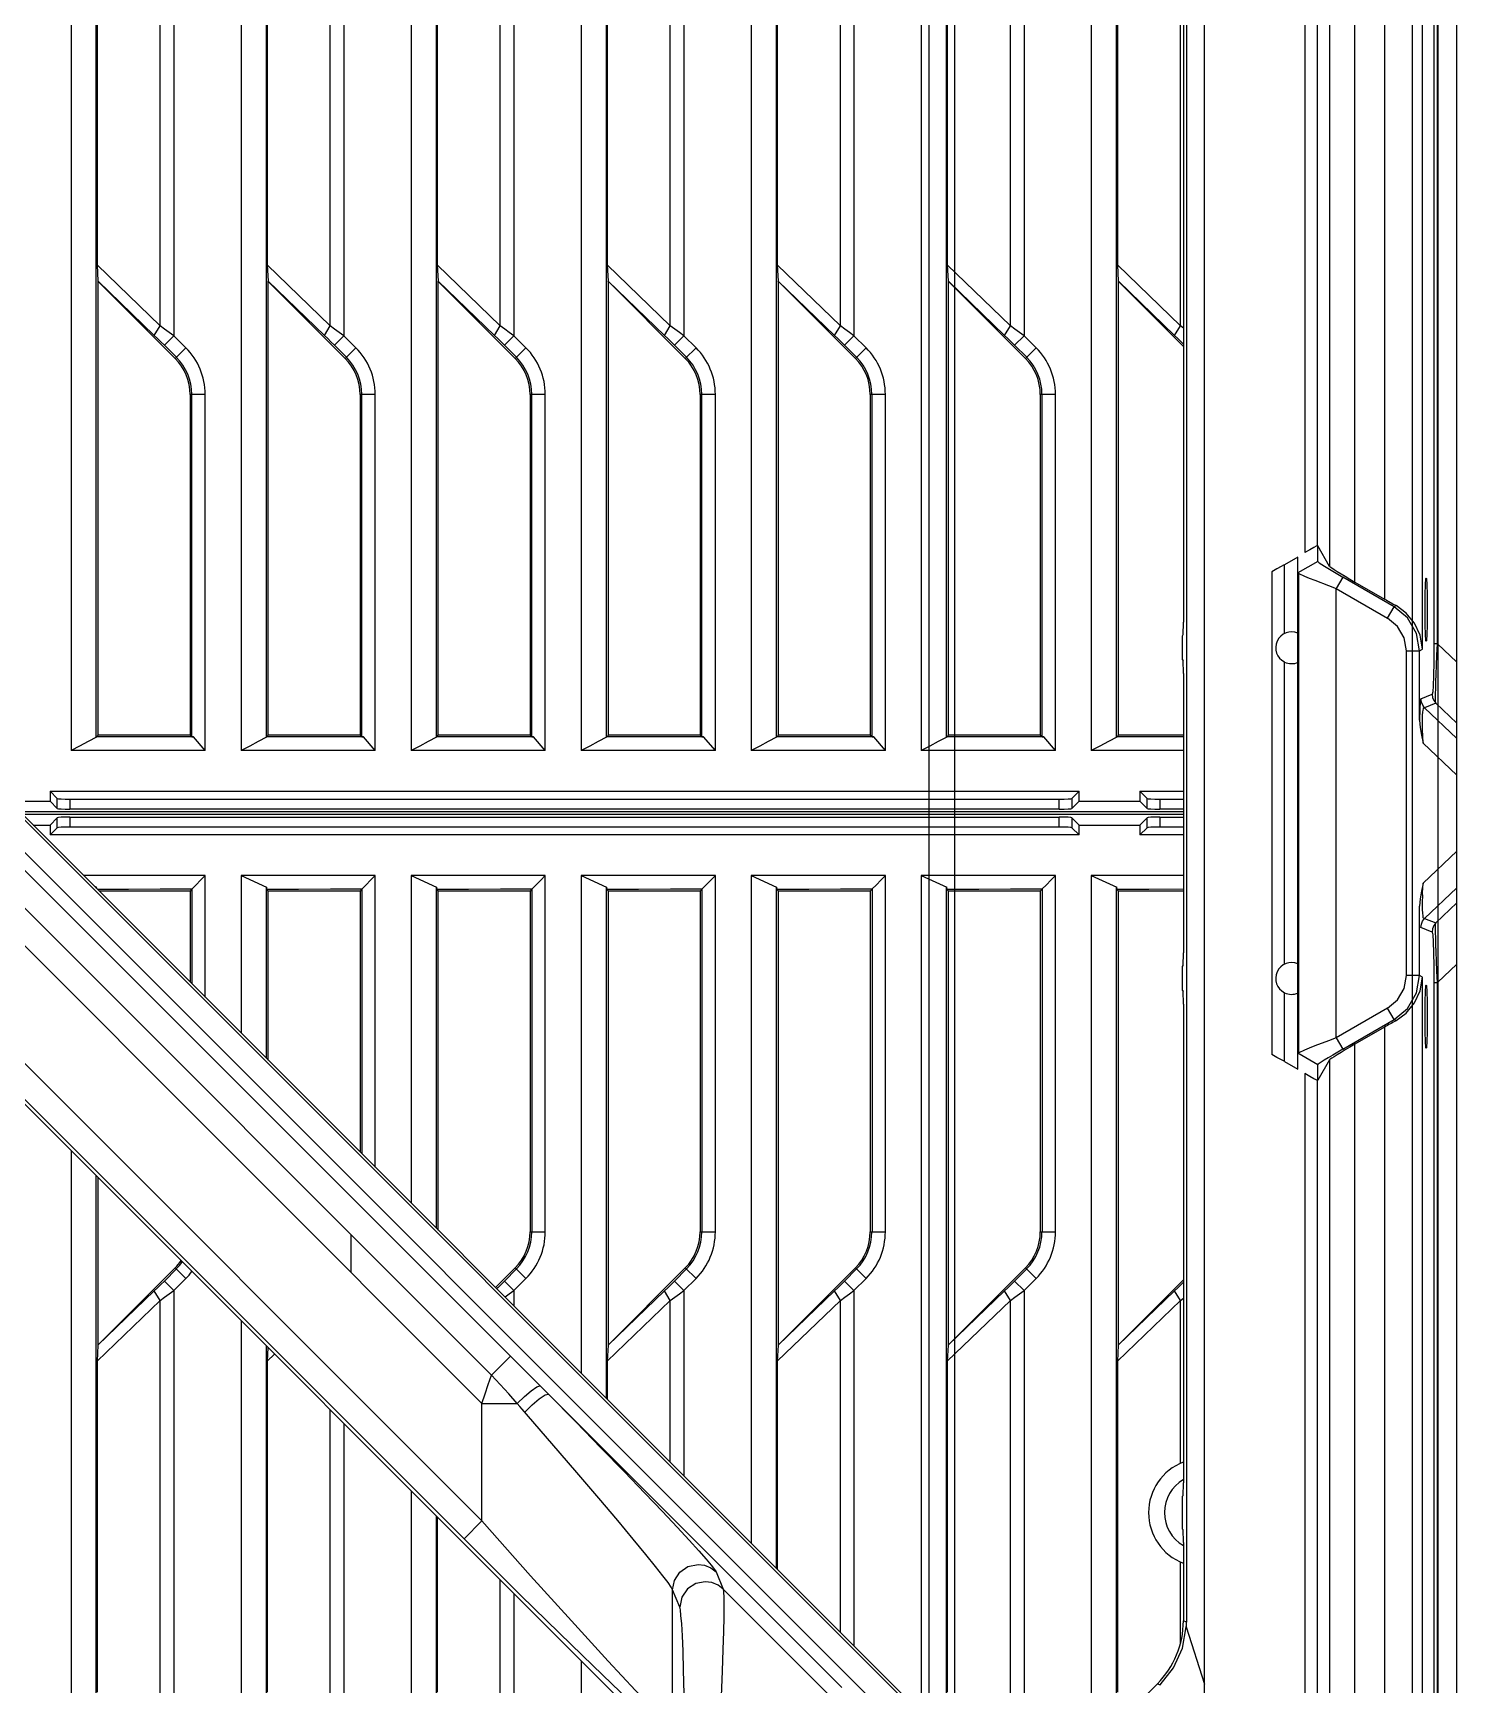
# Model space of a CAD drawing. Header units: millimetres. Extents: x -3132 to 28633, y 682 to 5849.
# Drawn here: x 25448.9 to 25560.9, y 2767.2 to 2897.1 of the extents above; entities that cross this region are included whole.
import ezdxf

# ---------------------------------------------------------------- set-up
doc = ezdxf.new("R2010")
doc.units = ezdxf.units.MM

# ---------------------------------------------------------------- blocks, each defined once
blk = doc.blocks.new('rtjg')
at = {"linetype": 'Continuous'}
for p, q in [((18739.39, 1763.81), (18739.39, 2763.81)), ((18630.42, 2742.31), (18630.42, 2518.72)), ((18632.41, 2519.79), (18632.41, 2742.31)), ((18643.79, 2742.31), (18643.79, 2518.72)), ((18645.78, 2519.79), (18645.78, 2742.31)), ((18657.16, 2742.31), (18657.16, 2518.72)), ((18659.15, 2519.79), (18659.15, 2742.31)), ((18670.53, 2742.31), (18670.53, 2518.72)), ((18672.52, 2519.79), (18672.52, 2742.31)), ((18683.9, 2741.92), (18683.9, 2518.72)), ((18685.89, 2519.79), (18685.89, 2740.75)), ((18737.58, 2736.12), (18737.58, 2527.12)), ((18737.87, 2527.12), (18737.87, 2736.08)), ((18697.27, 2729.43), (18697.27, 2518.72)), ((18699.26, 2519.79), (18699.26, 2727.44)), ((18733.7, 2726.03), (18733.7, 2530.64)), ((18736.69, 2526.71), (18736.69, 2726.03)), ((18731.37, 2531.98), (18731.37, 2723.71)), ((18729.37, 2721.61), (18729.37, 2533.21)), ((18710.64, 2718.18), (18710.64, 2518.72)), ((18712.63, 2519.79), (18712.63, 2714.07)), ((18717.89, 2706.32), (18717.89, 2528.83)), ((18727.42, 2697.01), (18727.42, 2534.29)), ((18728.42, 2534.83), (18728.42, 2697.01)), ((18718.12, 2689.13), (18718.12, 2450.2)), ((18719.54, 2445.33), (18719.54, 2689.13)), ((18637.43, 2552.12), (18637.43, 2587.71)), ((18638.5, 2588.49), (18638.5, 2551.34)), ((18650.8, 2552.12), (18650.8, 2587.71)), ((18651.87, 2588.49), (18651.87, 2551.34)), ((18664.17, 2552.12), (18664.17, 2587.71)), ((18665.24, 2588.49), (18665.24, 2551.34)), ((18677.54, 2552.12), (18677.54, 2587.71)), ((18678.61, 2588.49), (18678.61, 2551.34)), ((18690.91, 2552.12), (18690.91, 2587.71)), ((18691.98, 2588.49), (18691.98, 2551.34)), ((18704.28, 2552.12), (18704.28, 2587.71)), ((18705.35, 2588.49), (18705.35, 2551.34)), ((18717.65, 2552.12), (18717.65, 2587.71)), ((18632.47, 2582.92), (18632.47, 2556.91)), ((18645.84, 2582.92), (18645.84, 2556.91)), ((18659.21, 2582.92), (18659.21, 2556.91)), ((18672.58, 2582.92), (18672.58, 2556.91)), ((18685.95, 2582.92), (18685.95, 2556.91)), ((18699.32, 2582.92), (18699.32, 2556.91)), ((18712.69, 2582.92), (18712.69, 2556.91)), ((18574.07, 2562.01), (18691.03, 2445.05)), ((18663.49, 2469.63), (18573.64, 2559.47)), ((18573.63, 2556.49), (18662.73, 2467.39)), ((18632.47, 2556.91), (18632.54, 2555.64)), ((18637.43, 2552.12), (18632.47, 2556.91)), ((18645.84, 2556.91), (18645.91, 2555.64)), ((18650.8, 2552.12), (18645.84, 2556.91)), ((18659.21, 2556.91), (18659.28, 2555.64)), ((18664.17, 2552.12), (18659.21, 2556.91)), ((18672.58, 2556.91), (18672.65, 2555.64)), ((18677.54, 2552.12), (18672.58, 2556.91)), ((18685.95, 2556.91), (18686.02, 2555.64)), ((18690.91, 2552.12), (18685.95, 2556.91)), ((18699.32, 2556.91), (18699.39, 2555.64)), ((18704.28, 2552.12), (18699.32, 2556.91)), ((18712.69, 2556.91), (18712.76, 2555.64)), ((18717.65, 2552.12), (18712.69, 2556.91)), ((18632.55, 2555.64), (18636.97, 2551.37)), ((18632.56, 2519.94), (18632.56, 2555.62)), ((18632.56, 2555.62), (18638.61, 2549.55)), ((18645.92, 2555.64), (18650.34, 2551.37)), ((18645.93, 2519.94), (18645.93, 2555.62)), ((18645.93, 2555.62), (18651.98, 2549.55)), ((18659.29, 2555.64), (18663.71, 2551.37)), ((18659.3, 2519.94), (18659.3, 2555.62)), ((18659.3, 2555.62), (18665.35, 2549.55)), ((18672.66, 2555.64), (18677.08, 2551.37)), ((18672.67, 2519.94), (18672.67, 2555.62)), ((18672.67, 2555.62), (18678.72, 2549.55)), ((18686.03, 2555.64), (18690.45, 2551.37)), ((18686.04, 2519.94), (18686.04, 2555.62)), ((18686.04, 2555.62), (18692.09, 2549.55)), ((18699.4, 2555.64), (18703.82, 2551.37)), ((18699.41, 2519.94), (18699.41, 2555.62)), ((18699.41, 2555.62), (18705.46, 2549.55)), ((18712.77, 2555.64), (18717.19, 2551.37)), ((18712.78, 2519.94), (18712.78, 2555.62)), ((18712.78, 2555.62), (18717.89, 2550.5)), ((18636.97, 2551.37), (18637.43, 2552.12)), ((18638.5, 2551.34), (18637.76, 2550.6)), ((18639.45, 2550.39), (18638.5, 2551.34)), ((18650.34, 2551.37), (18650.8, 2552.12)), ((18651.87, 2551.34), (18651.13, 2550.6)), ((18652.82, 2550.39), (18651.87, 2551.34)), ((18663.71, 2551.37), (18664.17, 2552.12)), ((18665.24, 2551.34), (18664.5, 2550.6)), ((18666.19, 2550.39), (18665.24, 2551.34)), ((18677.08, 2551.37), (18677.54, 2552.12)), ((18678.61, 2551.34), (18677.87, 2550.6)), ((18679.56, 2550.39), (18678.61, 2551.34)), ((18690.45, 2551.37), (18690.91, 2552.12)), ((18691.98, 2551.34), (18691.24, 2550.6)), ((18692.93, 2550.39), (18691.98, 2551.34)), ((18703.82, 2551.37), (18704.28, 2552.12)), ((18705.35, 2551.34), (18704.61, 2550.6)), ((18706.3, 2550.39), (18705.35, 2551.34)), ((18717.19, 2551.37), (18717.65, 2552.12)), ((18717.89, 2551.95), (18717.65, 2552.12)), ((18638.71, 2549.65), (18637.76, 2550.6)), ((18638.61, 2549.55), (18639.45, 2550.39)), ((18652.08, 2549.65), (18651.13, 2550.6)), ((18651.98, 2549.55), (18652.82, 2550.39)), ((18665.45, 2549.65), (18664.5, 2550.6)), ((18665.35, 2549.55), (18666.19, 2550.39)), ((18678.82, 2549.65), (18677.87, 2550.6)), ((18678.72, 2549.55), (18679.56, 2550.39)), ((18692.19, 2549.65), (18691.24, 2550.6)), ((18692.09, 2549.55), (18692.93, 2550.39)), ((18705.56, 2549.65), (18704.61, 2550.6)), ((18705.46, 2549.55), (18706.3, 2550.39)), ((18639.78, 2546.73), (18639.78, 2519.94)), ((18640.97, 2546.73), (18639.78, 2546.73)), ((18639.92, 2519.81), (18639.92, 2546.73)), ((18640.97, 2518.72), (18640.97, 2546.73)), ((18653.15, 2546.73), (18653.15, 2519.94)), ((18654.34, 2546.73), (18653.15, 2546.73)), ((18653.29, 2519.81), (18653.29, 2546.73)), ((18654.34, 2518.72), (18654.34, 2546.73)), ((18666.52, 2546.73), (18666.52, 2519.94)), ((18667.71, 2546.73), (18666.52, 2546.73)), ((18666.66, 2519.81), (18666.66, 2546.73)), ((18667.71, 2518.72), (18667.71, 2546.73)), ((18679.89, 2546.73), (18679.89, 2519.94)), ((18681.08, 2546.73), (18679.89, 2546.73)), ((18680.03, 2519.81), (18680.03, 2546.73)), ((18681.08, 2518.72), (18681.08, 2546.73)), ((18693.26, 2546.73), (18693.26, 2519.94)), ((18694.45, 2546.73), (18693.26, 2546.73)), ((18693.4, 2519.81), (18693.4, 2546.73)), ((18694.45, 2518.72), (18694.45, 2546.73)), ((18706.63, 2546.73), (18706.63, 2519.94)), ((18707.82, 2546.73), (18706.63, 2546.73)), ((18706.77, 2519.81), (18706.77, 2546.73)), ((18707.82, 2518.72), (18707.82, 2546.73)), ((18662.73, 2458.16), (18579.92, 2540.97)), ((18728.44, 2534.82), (18728.42, 2534.83)), ((18728.44, 2533.59), (18728.44, 2534.82)), ((18729.37, 2533.21), (18728.44, 2534.82)), ((18724.84, 2532.79), (18724.84, 2494.82)), ((18726.89, 2533.94), (18725.83, 2533.33)), ((18725.83, 2527.93), (18725.83, 2533.33)), ((18726.89, 2493.68), (18726.89, 2533.94)), ((18728.44, 2533.59), (18726.89, 2532.69)), ((18726.96, 2494.97), (18726.96, 2532.65)), ((18726.96, 2532.65), (18727.41, 2532.45)), ((18729.3, 2531.71), (18729.89, 2531.48)), ((18730.41, 2532.37), (18729.89, 2531.48)), ((18729.89, 2496.14), (18729.89, 2531.48)), ((18729.89, 2531.48), (18733.94, 2529.14)), ((18734.46, 2530.04), (18730.41, 2532.37)), ((18731.37, 2531.98), (18733.7, 2530.64)), ((18734.6, 2530.12), (18734.46, 2530.04)), ((18733.94, 2529.14), (18734.46, 2530.04)), ((18717.82, 2527.74), (18717.86, 2527.84)), ((18717.82, 2525.87), (18717.82, 2527.74)), ((18735.42, 2501.04), (18735.42, 2526.57)), ((18735.42, 2526.57), (18736.45, 2526.57)), ((18736.45, 2526.57), (18736.69, 2526.71)), ((18736.45, 2521.13), (18736.45, 2526.57)), ((18737.87, 2527.12), (18737.58, 2527.12)), ((18737.87, 2527.12), (18739.39, 2525.68)), ((18717.82, 2525.87), (18717.86, 2525.78)), ((18725.83, 2501.93), (18725.83, 2525.69)), ((18717.89, 2524.79), (18717.89, 2502.83)), ((18736.56, 2522.8), (18737.43, 2523.16)), ((18737.73, 2522.45), (18736.85, 2522.09)), ((18739.39, 2520.87), (18737.73, 2522.45)), ((18736.85, 2522.09), (18739.39, 2519.68)), ((18632.42, 2519.8), (18632.46, 2519.84)), ((18640.05, 2519.8), (18632.42, 2519.8)), ((18632.46, 2519.84), (18632.56, 2519.94)), ((18639.78, 2519.94), (18632.56, 2519.94)), ((18639.92, 2519.81), (18639.78, 2519.94)), ((18639.92, 2519.81), (18640.05, 2519.8)), ((18640.97, 2518.72), (18640.05, 2519.8)), ((18645.79, 2519.8), (18645.83, 2519.84)), ((18653.42, 2519.8), (18645.79, 2519.8)), ((18645.83, 2519.84), (18645.93, 2519.94)), ((18653.15, 2519.94), (18645.93, 2519.94)), ((18653.29, 2519.81), (18653.15, 2519.94)), ((18653.29, 2519.81), (18653.42, 2519.8)), ((18654.34, 2518.72), (18653.42, 2519.8)), ((18659.16, 2519.8), (18659.2, 2519.84)), ((18666.79, 2519.8), (18659.16, 2519.8)), ((18659.2, 2519.84), (18659.3, 2519.94)), ((18666.52, 2519.94), (18659.3, 2519.94)), ((18666.66, 2519.81), (18666.52, 2519.94)), ((18666.66, 2519.81), (18666.79, 2519.8)), ((18667.71, 2518.72), (18666.79, 2519.8)), ((18672.53, 2519.8), (18672.57, 2519.84)), ((18680.16, 2519.8), (18672.53, 2519.8)), ((18672.57, 2519.84), (18672.67, 2519.94)), ((18679.89, 2519.94), (18672.67, 2519.94)), ((18680.03, 2519.81), (18679.89, 2519.94)), ((18680.03, 2519.81), (18680.16, 2519.8)), ((18681.08, 2518.72), (18680.16, 2519.8)), ((18685.9, 2519.8), (18685.94, 2519.84)), ((18693.53, 2519.8), (18685.9, 2519.8)), ((18685.94, 2519.84), (18686.04, 2519.94)), ((18693.26, 2519.94), (18686.04, 2519.94)), ((18693.4, 2519.81), (18693.26, 2519.94)), ((18693.4, 2519.81), (18693.53, 2519.8)), ((18694.45, 2518.72), (18693.53, 2519.8)), ((18699.27, 2519.8), (18699.31, 2519.84)), ((18706.9, 2519.8), (18699.27, 2519.8)), ((18699.31, 2519.84), (18699.41, 2519.94)), ((18706.63, 2519.94), (18699.41, 2519.94)), ((18706.77, 2519.81), (18706.63, 2519.94)), ((18706.77, 2519.81), (18706.9, 2519.8)), ((18707.82, 2518.72), (18706.9, 2519.8)), ((18712.64, 2519.8), (18712.68, 2519.84)), ((18717.89, 2519.8), (18712.64, 2519.8)), ((18712.68, 2519.84), (18712.78, 2519.94)), ((18717.89, 2519.94), (18712.78, 2519.94)), ((18640.97, 2518.72), (18630.42, 2518.72)), ((18654.34, 2518.72), (18643.79, 2518.72)), ((18667.71, 2518.72), (18657.16, 2518.72)), ((18681.08, 2518.72), (18670.53, 2518.72)), ((18694.45, 2518.72), (18683.9, 2518.72)), ((18707.82, 2518.72), (18697.27, 2518.72)), ((18717.89, 2518.72), (18710.64, 2518.72)), ((18739.39, 2516.8), (18736.74, 2519.32)), ((18622.97, 2517.35), (18703.99, 2436.33)), ((18705.46, 2432.03), (18620.39, 2517.1)), ((18625.57, 2514.75), (18628.77, 2514.75)), ((18628.77, 2515.53), (18628.77, 2514.75)), ((18628.77, 2515.53), (18709.69, 2515.53)), ((18628.77, 2515.53), (18629.34, 2514.96)), ((18628.77, 2514.75), (18629.34, 2514.18)), ((18629.34, 2514.18), (18629.34, 2514.96)), ((18630.34, 2514.91), (18630.34, 2514.13)), ((18630.34, 2514.91), (18708.12, 2514.91)), ((18708.12, 2514.13), (18708.12, 2514.91)), ((18709.69, 2515.53), (18709.12, 2514.96)), ((18709.12, 2514.96), (18709.12, 2514.18)), ((18709.69, 2514.75), (18709.12, 2514.18)), ((18709.69, 2514.75), (18709.69, 2515.53)), ((18709.69, 2514.75), (18714.45, 2514.75)), ((18714.45, 2515.53), (18714.45, 2514.75)), ((18714.45, 2515.53), (18717.89, 2515.53)), ((18714.45, 2515.53), (18715.02, 2514.96)), ((18714.45, 2514.75), (18715.02, 2514.18)), ((18715.02, 2514.18), (18715.02, 2514.96)), ((18716.02, 2514.91), (18716.02, 2514.13)), ((18716.02, 2514.91), (18717.89, 2514.91)), ((18717.89, 2513.91), (18626.41, 2513.91)), ((18717.89, 2513.71), (18626.61, 2513.71)), ((18628.77, 2512.87), (18629.34, 2513.44)), ((18629.34, 2512.66), (18629.34, 2513.44)), ((18708.12, 2514.13), (18630.34, 2514.13)), ((18630.34, 2513.49), (18630.34, 2512.71)), ((18630.34, 2513.49), (18708.12, 2513.49)), ((18708.12, 2512.71), (18708.12, 2513.49)), ((18709.12, 2513.44), (18709.12, 2512.66)), ((18709.69, 2512.87), (18709.12, 2513.44)), ((18714.45, 2512.87), (18715.02, 2513.44)), ((18715.02, 2512.66), (18715.02, 2513.44)), ((18717.89, 2514.13), (18716.02, 2514.13)), ((18716.02, 2513.49), (18716.02, 2512.71)), ((18716.02, 2513.49), (18717.89, 2513.49)), ((18627.45, 2512.87), (18628.77, 2512.87)), ((18628.77, 2512.87), (18628.77, 2512.09)), ((18628.77, 2512.09), (18629.34, 2512.66)), ((18709.69, 2512.09), (18628.77, 2512.09)), ((18708.12, 2512.71), (18630.34, 2512.71)), ((18709.69, 2512.09), (18709.12, 2512.66)), ((18709.69, 2512.09), (18709.69, 2512.87)), ((18709.69, 2512.87), (18714.45, 2512.87)), ((18714.45, 2512.87), (18714.45, 2512.09)), ((18714.45, 2512.09), (18715.02, 2512.66)), ((18717.89, 2512.09), (18714.45, 2512.09)), ((18717.89, 2512.71), (18716.02, 2512.71)), ((18736.74, 2508.3), (18739.39, 2510.81)), ((18640.97, 2508.9), (18631.42, 2508.9)), ((18632.26, 2508.06), (18632.42, 2507.99)), ((18640.97, 2499.35), (18640.97, 2508.9)), ((18643.79, 2508.9), (18643.79, 2496.53)), ((18654.34, 2508.9), (18643.79, 2508.9)), ((18643.79, 2508.9), (18645.79, 2507.99)), ((18654.34, 2485.98), (18654.34, 2508.9)), ((18657.16, 2508.9), (18657.16, 2483.16)), ((18667.71, 2508.9), (18657.16, 2508.9)), ((18657.16, 2508.9), (18659.16, 2507.99)), ((18667.71, 2480.89), (18667.71, 2508.9)), ((18670.53, 2508.9), (18670.53, 2469.79)), ((18681.08, 2508.9), (18670.53, 2508.9)), ((18670.53, 2508.9), (18672.53, 2507.99)), ((18681.08, 2480.89), (18681.08, 2508.9)), ((18683.9, 2508.9), (18683.9, 2456.42)), ((18694.45, 2508.9), (18683.9, 2508.9)), ((18683.9, 2508.9), (18685.9, 2507.99)), ((18694.45, 2480.89), (18694.45, 2508.9)), ((18697.27, 2508.9), (18697.27, 2443.05)), ((18707.82, 2508.9), (18697.27, 2508.9)), ((18697.27, 2508.9), (18699.27, 2507.99)), ((18707.82, 2480.89), (18707.82, 2508.9)), ((18710.64, 2508.9), (18710.64, 2440.15)), ((18717.89, 2508.9), (18710.64, 2508.9)), ((18710.64, 2508.9), (18712.64, 2507.99)), ((18632.41, 2507.91), (18632.41, 2507.99)), ((18632.41, 2507.99), (18632.42, 2507.9)), ((18639.78, 2507.68), (18632.64, 2507.68)), ((18639.87, 2507.77), (18639.78, 2507.68)), ((18639.78, 2507.68), (18639.78, 2500.54)), ((18639.91, 2507.81), (18639.87, 2507.77)), ((18639.92, 2507.82), (18639.92, 2500.4)), ((18645.78, 2507.99), (18645.8, 2507.81)), ((18645.78, 2494.54), (18645.78, 2507.99)), ((18645.8, 2507.81), (18645.93, 2507.68)), ((18645.93, 2494.39), (18645.93, 2507.68)), ((18653.15, 2507.68), (18645.93, 2507.68)), ((18653.24, 2507.77), (18653.15, 2507.68)), ((18653.15, 2507.68), (18653.15, 2487.17)), ((18653.28, 2507.81), (18653.24, 2507.77)), ((18653.29, 2507.82), (18653.29, 2487.03)), ((18659.15, 2507.99), (18659.17, 2507.81)), ((18659.15, 2481.17), (18659.15, 2507.99)), ((18659.17, 2507.81), (18659.3, 2507.68)), ((18659.3, 2481.02), (18659.3, 2507.68)), ((18666.52, 2507.68), (18659.3, 2507.68)), ((18666.61, 2507.77), (18666.52, 2507.68)), ((18666.52, 2507.68), (18666.52, 2480.89)), ((18666.65, 2507.81), (18666.61, 2507.77)), ((18666.66, 2507.82), (18666.66, 2480.89)), ((18672.52, 2467.8), (18672.52, 2507.99)), ((18672.52, 2507.99), (18672.54, 2507.81)), ((18672.54, 2507.81), (18672.67, 2507.68)), ((18672.67, 2472.01), (18672.67, 2507.68)), ((18679.89, 2507.68), (18672.67, 2507.68)), ((18679.98, 2507.77), (18679.89, 2507.68)), ((18679.89, 2507.68), (18679.89, 2480.89)), ((18680.02, 2507.81), (18679.98, 2507.77)), ((18680.03, 2507.82), (18680.03, 2480.89)), ((18685.89, 2507.99), (18685.91, 2507.81)), ((18685.89, 2454.43), (18685.89, 2507.99)), ((18685.91, 2507.81), (18686.04, 2507.68)), ((18686.04, 2472.01), (18686.04, 2507.68)), ((18693.26, 2507.68), (18686.04, 2507.68)), ((18693.35, 2507.77), (18693.26, 2507.68)), ((18693.26, 2507.68), (18693.26, 2480.89)), ((18693.39, 2507.81), (18693.35, 2507.77)), ((18693.4, 2507.82), (18693.4, 2480.89)), ((18699.26, 2507.99), (18699.28, 2507.81)), ((18699.26, 2441.06), (18699.26, 2507.99)), ((18699.28, 2507.81), (18699.41, 2507.68)), ((18699.41, 2472.01), (18699.41, 2507.68)), ((18706.63, 2507.68), (18699.41, 2507.68)), ((18706.72, 2507.77), (18706.63, 2507.68)), ((18706.63, 2507.68), (18706.63, 2480.89)), ((18706.76, 2507.81), (18706.72, 2507.77)), ((18706.77, 2507.82), (18706.77, 2480.89)), ((18712.63, 2442.14), (18712.63, 2507.99)), ((18712.63, 2507.99), (18712.65, 2507.81)), ((18712.65, 2507.81), (18712.78, 2507.68)), ((18712.78, 2472.01), (18712.78, 2507.68)), ((18717.89, 2507.68), (18712.78, 2507.68)), ((18739.39, 2507.94), (18736.85, 2505.53)), ((18737.73, 2505.17), (18739.39, 2506.75)), ((18736.45, 2501.04), (18736.45, 2506.49)), ((18736.85, 2505.53), (18737.73, 2505.17)), ((18737.43, 2504.46), (18736.56, 2504.82)), ((18717.82, 2501.74), (18717.86, 2501.84)), ((18717.82, 2499.87), (18717.82, 2501.74)), ((18739.39, 2501.94), (18737.87, 2500.5)), ((18736.45, 2501.04), (18735.42, 2501.04)), ((18736.69, 2500.91), (18736.45, 2501.04)), ((18736.69, 2026.71), (18736.69, 2500.91)), ((18737.58, 2500.5), (18737.58, 2027.12)), ((18737.58, 2500.5), (18737.87, 2500.5)), ((18737.87, 2027.12), (18737.87, 2500.5)), ((18717.82, 2499.87), (18717.86, 2499.78)), ((18725.83, 2494.29), (18725.83, 2499.69)), ((18717.89, 2498.79), (18717.89, 2461.16)), ((18733.94, 2498.48), (18729.89, 2496.14)), ((18734.46, 2497.58), (18733.94, 2498.48)), ((18730.41, 2495.25), (18734.46, 2497.58)), ((18733.7, 2496.98), (18731.37, 2495.64)), ((18733.7, 2496.98), (18733.7, 2030.64)), ((18734.46, 2497.58), (18734.6, 2497.5)), ((18729.89, 2496.14), (18730.41, 2495.25)), ((18731.37, 2031.98), (18731.37, 2495.64)), ((18623.69, 2494.38), (18661.32, 2456.75)), ((18725.83, 2494.29), (18726.89, 2493.68)), ((18728.44, 2494.03), (18726.89, 2494.93)), ((18729.37, 2494.41), (18728.44, 2492.8)), ((18728.44, 2492.8), (18728.44, 2494.03)), ((18729.37, 2494.41), (18729.37, 2033.21)), ((18727.42, 2493.33), (18727.42, 2408.65)), ((18728.42, 2492.79), (18728.44, 2492.8)), ((18728.42, 2407.14), (18728.42, 2492.79)), ((18676.3, 2441.39), (18625.47, 2492.23)), ((18630.42, 2487.27), (18630.42, 2275.81)), ((18632.41, 2275.81), (18632.41, 2485.28)), ((18632.56, 2472.01), (18632.56, 2485.13)), ((18666.52, 2480.89), (18667.71, 2480.89)), ((18679.89, 2480.89), (18681.08, 2480.89)), ((18693.26, 2480.89), (18694.45, 2480.89)), ((18706.63, 2480.89), (18707.82, 2480.89)), ((18652.43, 2480.68), (18652.43, 2477.69)), ((18638.61, 2478.06), (18632.56, 2472.01)), ((18638.71, 2477.97), (18637.76, 2477.02)), ((18637.76, 2477.02), (18638.5, 2476.27)), ((18638.5, 2476.27), (18639.45, 2477.22)), ((18639.45, 2477.22), (18638.61, 2478.06)), ((18665.35, 2478.06), (18663.8, 2476.52)), ((18665.45, 2477.97), (18664.5, 2477.02)), ((18664.5, 2477.02), (18665.24, 2476.27)), ((18665.24, 2476.27), (18666.19, 2477.22)), ((18666.19, 2477.22), (18665.35, 2478.06)), ((18678.72, 2478.06), (18672.67, 2472.01)), ((18678.82, 2477.97), (18677.87, 2477.02)), ((18677.87, 2477.02), (18678.61, 2476.27)), ((18678.61, 2476.27), (18679.56, 2477.22)), ((18679.56, 2477.22), (18678.72, 2478.06)), ((18692.09, 2478.06), (18686.04, 2472.01)), ((18692.19, 2477.97), (18691.24, 2477.02)), ((18691.24, 2477.02), (18691.98, 2476.27)), ((18691.98, 2476.27), (18692.93, 2477.22)), ((18692.93, 2477.22), (18692.09, 2478.06)), ((18705.46, 2478.06), (18699.41, 2472.01)), ((18705.56, 2477.97), (18704.61, 2477.02)), ((18704.61, 2477.02), (18705.35, 2476.27)), ((18705.35, 2476.27), (18706.3, 2477.22)), ((18706.3, 2477.22), (18705.46, 2478.06)), ((18717.89, 2477.12), (18712.78, 2472.01)), ((18636.97, 2476.25), (18632.54, 2471.97)), ((18637.43, 2475.5), (18636.97, 2476.25)), ((18638.5, 2476.27), (18638.5, 2439.13)), ((18665.24, 2476.27), (18665.24, 2475.08)), ((18677.08, 2476.25), (18672.65, 2471.97)), ((18677.54, 2475.5), (18677.08, 2476.25)), ((18678.61, 2476.27), (18678.61, 2461.71)), ((18690.45, 2476.25), (18686.02, 2471.97)), ((18690.91, 2475.5), (18690.45, 2476.25)), ((18691.98, 2476.27), (18691.98, 2448.34)), ((18703.82, 2476.25), (18699.39, 2471.97)), ((18704.28, 2475.5), (18703.82, 2476.25)), ((18705.35, 2476.27), (18705.35, 2439.13)), ((18717.19, 2476.25), (18712.76, 2471.97)), ((18717.65, 2475.5), (18717.19, 2476.25)), ((18717.65, 2475.5), (18717.89, 2475.67)), ((18632.47, 2470.71), (18637.43, 2475.5)), ((18637.43, 2439.9), (18637.43, 2475.5)), ((18672.58, 2470.71), (18677.54, 2475.5)), ((18677.54, 2462.78), (18677.54, 2475.5)), ((18685.95, 2470.71), (18690.91, 2475.5)), ((18690.91, 2449.41), (18690.91, 2475.5)), ((18699.32, 2470.71), (18704.28, 2475.5)), ((18704.28, 2439.9), (18704.28, 2475.5)), ((18712.69, 2470.71), (18717.65, 2475.5)), ((18717.65, 2462.69), (18717.65, 2475.5)), ((18643.79, 2473.9), (18643.79, 2268.81)), ((18632.54, 2471.97), (18632.47, 2470.71)), ((18632.56, 2472), (18632.54, 2471.97)), ((18645.78, 2269.79), (18645.78, 2471.91)), ((18645.9, 2471.79), (18645.84, 2470.71)), ((18672.65, 2471.97), (18672.58, 2470.71)), ((18672.67, 2472), (18672.65, 2471.97)), ((18686.02, 2471.97), (18685.95, 2470.71)), ((18686.04, 2472), (18686.02, 2471.97)), ((18699.39, 2471.97), (18699.32, 2470.71)), ((18699.41, 2472), (18699.39, 2471.97)), ((18712.76, 2471.97), (18712.69, 2470.71)), ((18712.78, 2472), (18712.76, 2471.97)), ((18632.47, 2470.71), (18632.47, 2444.7)), ((18645.84, 2470.71), (18646.42, 2471.27)), ((18645.84, 2470.71), (18645.84, 2444.7)), ((18664.97, 2471.11), (18663.49, 2469.63)), ((18672.58, 2470.71), (18672.58, 2467.74)), ((18685.95, 2470.71), (18685.95, 2454.37)), ((18699.32, 2470.71), (18699.32, 2444.7)), ((18712.69, 2470.71), (18712.69, 2444.7)), ((18650.8, 2439.9), (18650.8, 2466.89)), ((18662.73, 2458.16), (18662.73, 2467.39)), ((18662.73, 2467.39), (18665.51, 2467.39)), ((18651.87, 2465.82), (18651.87, 2439.13)), ((18657.16, 2460.53), (18657.16, 2271.1)), ((18717.86, 2460.17), (18717.82, 2460.11)), ((18717.82, 2457.51), (18717.82, 2460.11)), ((18659.15, 2271.77), (18659.15, 2458.54)), ((18659.21, 2458.48), (18659.21, 2444.7)), ((18662.73, 2458.16), (18661.32, 2456.75)), ((18717.86, 2457.45), (18717.82, 2457.51)), ((18717.89, 2456.46), (18717.89, 2450.29)), ((18717.65, 2448.51), (18717.65, 2454.93)), ((18664.17, 2439.9), (18664.17, 2453.52)), ((18681.14, 2454.15), (18681.7, 2452.8)), ((18665.24, 2452.45), (18665.24, 2439.13)), ((18677.72, 2441.98), (18677.72, 2452.74)), ((18678.29, 2451.38), (18677.72, 2452.74)), ((18689.91, 2444.59), (18681.7, 2452.8)), ((18718.12, 2450.2), (18717.89, 2450.29)), ((18718.11, 2449.83), (18719.54, 2445.33)), ((18670.53, 2447.16), (18670.53, 2275.56)), ((18706.82, 2436.33), (18715.84, 2445.35)), ((18715.84, 2445.35), (18716.05, 2445.26))]:
    blk.add_line(p, q, dxfattribs=at)
for points in [[(18632.55, 2555.61), (18632.55, 2555.62), (18632.55, 2555.63), (18632.55, 2555.64)], [(18645.92, 2555.61), (18645.92, 2555.62), (18645.92, 2555.63), (18645.92, 2555.64)], [(18659.29, 2555.61), (18659.29, 2555.62), (18659.29, 2555.63), (18659.29, 2555.64)], [(18672.66, 2555.61), (18672.66, 2555.62), (18672.66, 2555.63), (18672.66, 2555.64)], [(18686.03, 2555.61), (18686.03, 2555.62), (18686.03, 2555.63), (18686.03, 2555.64)], [(18699.4, 2555.61), (18699.4, 2555.62), (18699.4, 2555.63), (18699.4, 2555.64)], [(18712.77, 2555.61), (18712.77, 2555.62), (18712.77, 2555.63), (18712.77, 2555.64)], [(18636.97, 2551.37), (18637.23, 2551.13), (18637.49, 2550.87), (18637.76, 2550.6)], [(18638.5, 2551.34), (18638.14, 2551.61), (18637.78, 2551.87), (18637.43, 2552.12)], [(18650.34, 2551.37), (18650.6, 2551.13), (18650.86, 2550.87), (18651.13, 2550.6)], [(18651.87, 2551.34), (18651.51, 2551.61), (18651.15, 2551.87), (18650.8, 2552.12)], [(18663.71, 2551.37), (18663.97, 2551.13), (18664.23, 2550.87), (18664.5, 2550.6)], [(18665.24, 2551.34), (18664.88, 2551.61), (18664.52, 2551.87), (18664.17, 2552.12)], [(18677.08, 2551.37), (18677.34, 2551.13), (18677.6, 2550.87), (18677.87, 2550.6)], [(18678.61, 2551.34), (18678.25, 2551.61), (18677.89, 2551.87), (18677.54, 2552.12)], [(18690.45, 2551.37), (18690.71, 2551.13), (18690.97, 2550.87), (18691.24, 2550.6)], [(18691.98, 2551.34), (18691.62, 2551.61), (18691.26, 2551.87), (18690.91, 2552.12)], [(18703.82, 2551.37), (18704.08, 2551.13), (18704.34, 2550.87), (18704.61, 2550.6)], [(18705.35, 2551.34), (18704.99, 2551.61), (18704.63, 2551.87), (18704.28, 2552.12)], [(18717.19, 2551.37), (18717.45, 2551.13), (18717.71, 2550.87), (18717.89, 2550.69)], [(18728.42, 2534.83), (18728.33, 2534.79), (18728.13, 2534.69), (18727.82, 2534.51), (18727.42, 2534.29)], [(18725.84, 2533.33), (18725.76, 2533.3), (18725.56, 2533.2), (18725.24, 2533.02), (18724.84, 2532.79)], [(18728.44, 2533.59), (18728.56, 2533.49), (18728.97, 2533.23), (18729.62, 2532.84), (18730.41, 2532.37)], [(18726.96, 2532.65), (18726.94, 2532.66), (18726.92, 2532.66), (18726.89, 2532.66)], [(18727.41, 2532.45), (18727.77, 2532.29), (18728.22, 2532.12), (18729.3, 2531.71)], [(18736.69, 2526.71), (18736.51, 2527.79), (18736.06, 2528.74), (18735.4, 2529.53), (18734.6, 2530.12)], [(18735.42, 2526.57), (18735.24, 2527.59), (18734.72, 2528.48), (18733.94, 2529.14)], [(18736.45, 2526.57), (18736.22, 2527.92), (18735.51, 2529.16), (18734.46, 2530.04)], [(18737.58, 2527.12), (18737.57, 2525.69), (18737.55, 2524.61), (18737.52, 2523.81), (18737.48, 2523.34), (18737.43, 2523.16)], [(18737.73, 2522.45), (18737.71, 2522.59), (18737.71, 2522.84), (18737.71, 2523.19), (18737.72, 2523.62), (18737.74, 2524.13), (18737.76, 2524.73), (18737.79, 2525.42), (18737.82, 2526.22), (18737.87, 2527.12)], [(18736.56, 2522.8), (18736.51, 2522.57), (18736.48, 2521.99), (18736.45, 2521.13)], [(18736.85, 2522.09), (18736.7, 2522.3), (18736.6, 2522.54), (18736.56, 2522.8)], [(18737.43, 2523.16), (18737.47, 2522.9), (18737.57, 2522.66), (18737.73, 2522.45)], [(18736.45, 2521.13), (18736.49, 2520.54), (18736.59, 2519.94), (18736.74, 2519.32)], [(18736.74, 2519.32), (18736.7, 2519.86), (18736.67, 2520.36), (18736.68, 2520.8), (18736.68, 2521.18), (18736.69, 2521.51), (18736.71, 2521.74), (18736.74, 2521.9), (18736.76, 2522), (18736.77, 2522.08), (18736.81, 2522.1), (18736.85, 2522.09)], [(18632.42, 2519.79), (18631.76, 2519.44), (18631.1, 2519.08), (18630.42, 2518.72)], [(18645.79, 2519.79), (18645.13, 2519.44), (18644.47, 2519.08), (18643.79, 2518.72)], [(18659.16, 2519.79), (18658.5, 2519.44), (18657.84, 2519.08), (18657.16, 2518.72)], [(18672.53, 2519.79), (18671.87, 2519.44), (18671.21, 2519.08), (18670.53, 2518.72)], [(18685.9, 2519.79), (18685.24, 2519.44), (18684.58, 2519.08), (18683.9, 2518.72)], [(18699.27, 2519.79), (18698.61, 2519.44), (18697.95, 2519.08), (18697.27, 2518.72)], [(18712.64, 2519.79), (18711.98, 2519.44), (18711.32, 2519.08), (18710.64, 2518.72)], [(18703.99, 2436.02), (18703.61, 2436.4), (18703.24, 2436.78), (18622.75, 2517.26)], [(18640.97, 2508.9), (18640.61, 2508.53), (18640.26, 2508.18), (18639.91, 2507.82)], [(18654.34, 2508.9), (18653.98, 2508.53), (18653.63, 2508.18), (18653.28, 2507.82)], [(18667.71, 2508.9), (18667.35, 2508.53), (18667, 2508.18), (18666.65, 2507.82)], [(18681.08, 2508.9), (18680.72, 2508.53), (18680.37, 2508.18), (18680.02, 2507.82)], [(18694.45, 2508.9), (18694.09, 2508.53), (18693.74, 2508.18), (18693.39, 2507.82)], [(18707.82, 2508.9), (18707.46, 2508.53), (18707.11, 2508.18), (18706.76, 2507.82)], [(18736.74, 2508.3), (18736.59, 2507.68), (18736.49, 2507.08), (18736.45, 2506.49)], [(18736.85, 2505.53), (18736.79, 2505.52), (18736.74, 2505.58), (18736.73, 2505.74), (18736.7, 2505.94), (18736.69, 2506.22), (18736.68, 2506.56), (18736.69, 2506.9), (18736.7, 2507.23), (18736.69, 2507.56), (18736.71, 2507.91), (18736.74, 2508.3)], [(18639.91, 2507.82), (18637.44, 2507.82), (18634.94, 2507.81), (18632.51, 2507.81)], [(18653.28, 2507.82), (18650.81, 2507.82), (18648.31, 2507.81), (18645.8, 2507.81)], [(18666.65, 2507.82), (18664.18, 2507.82), (18661.68, 2507.81), (18659.17, 2507.81)], [(18680.02, 2507.82), (18677.55, 2507.82), (18675.05, 2507.81), (18672.54, 2507.81)], [(18693.39, 2507.82), (18690.92, 2507.82), (18688.42, 2507.81), (18685.91, 2507.81)], [(18706.76, 2507.82), (18704.29, 2507.82), (18701.79, 2507.81), (18699.28, 2507.81)], [(18717.89, 2507.82), (18715.16, 2507.81), (18712.65, 2507.81)], [(18736.56, 2504.82), (18736.6, 2505.08), (18736.69, 2505.32), (18736.85, 2505.53)], [(18737.73, 2505.17), (18737.57, 2504.96), (18737.47, 2504.72), (18737.43, 2504.46)], [(18737.43, 2504.46), (18737.49, 2504.23), (18737.52, 2503.68), (18737.55, 2502.83), (18737.57, 2501.79), (18737.58, 2500.5)], [(18737.87, 2500.5), (18737.82, 2501.39), (18737.79, 2502.19), (18737.76, 2502.88), (18737.74, 2503.48), (18737.72, 2504), (18737.71, 2504.43), (18737.71, 2504.78), (18737.71, 2505.03), (18737.73, 2505.17)], [(18733.94, 2498.48), (18734.72, 2499.14), (18735.24, 2500.03), (18735.42, 2501.04)], [(18734.46, 2497.58), (18735.51, 2498.46), (18736.22, 2499.69), (18736.45, 2501.04)], [(18734.6, 2497.5), (18735.4, 2498.09), (18736.06, 2498.88), (18736.51, 2499.83), (18736.69, 2500.91)], [(18728.22, 2495.5), (18727.77, 2495.32), (18727.41, 2495.17), (18726.96, 2494.97)], [(18729.89, 2496.14), (18729.3, 2495.91), (18728.22, 2495.5)], [(18730.41, 2495.25), (18730.02, 2495.02), (18729.63, 2494.79), (18729.27, 2494.57), (18728.96, 2494.38), (18728.72, 2494.23), (18728.56, 2494.13), (18728.46, 2494.06), (18728.44, 2494.03)], [(18725.85, 2494.28), (18725.74, 2494.32), (18725.54, 2494.43), (18725.23, 2494.6), (18724.84, 2494.82)], [(18726.89, 2494.95), (18726.92, 2494.95), (18726.94, 2494.96), (18726.96, 2494.97)], [(18728.42, 2492.79), (18728.33, 2492.83), (18728.13, 2492.93), (18727.82, 2493.11), (18727.42, 2493.33)], [(18637.76, 2477.02), (18637.49, 2476.75), (18637.23, 2476.49), (18636.97, 2476.25)], [(18664.5, 2477.02), (18664.23, 2476.75), (18663.97, 2476.49), (18663.9, 2476.43)], [(18677.87, 2477.02), (18677.6, 2476.75), (18677.34, 2476.49), (18677.08, 2476.25)], [(18691.24, 2477.02), (18690.97, 2476.75), (18690.71, 2476.49), (18690.45, 2476.25)], [(18704.61, 2477.02), (18704.34, 2476.75), (18704.08, 2476.49), (18703.82, 2476.25)], [(18717.89, 2476.93), (18717.71, 2476.75), (18717.45, 2476.49), (18717.19, 2476.25)], [(18637.43, 2475.5), (18637.78, 2475.75), (18638.14, 2476.01), (18638.5, 2476.27)], [(18664.55, 2475.77), (18664.88, 2476.01), (18665.24, 2476.27)], [(18677.54, 2475.5), (18677.89, 2475.75), (18678.25, 2476.01), (18678.61, 2476.27)], [(18690.91, 2475.5), (18691.26, 2475.75), (18691.62, 2476.01), (18691.98, 2476.27)], [(18704.28, 2475.5), (18704.63, 2475.75), (18704.99, 2476.01), (18705.35, 2476.27)], [(18662.73, 2467.39), (18662.98, 2468.14), (18663.23, 2468.88), (18663.49, 2469.63)], [(18665.51, 2467.39), (18664.84, 2468.14), (18664.16, 2468.89), (18663.49, 2469.63)], [(18665.51, 2467.39), (18666.07, 2467.93), (18666.6, 2468.38), (18667.04, 2468.69), (18667.29, 2468.79)], [(18666.09, 2466.72), (18666.68, 2467.29), (18667.24, 2467.77), (18667.7, 2468.07), (18667.95, 2468.13)], [(18667.95, 2468.13), (18670.11, 2465.94), (18672.11, 2463.89), (18673.93, 2462.01), (18675.54, 2460.34), (18676.93, 2458.89), (18678.08, 2457.66), (18679.03, 2456.64), (18679.78, 2455.81), (18680.35, 2455.16), (18680.76, 2454.67), (18681.02, 2454.34), (18681.14, 2454.15)], [(18665.9, 2466.94), (18665.7, 2467.16), (18665.51, 2467.39)], [(18677.72, 2452.74), (18677.61, 2452.94), (18677.36, 2453.31), (18676.96, 2453.85), (18676.38, 2454.58), (18675.61, 2455.53), (18674.63, 2456.73), (18673.41, 2458.19), (18671.93, 2459.94), (18670.2, 2461.97), (18668.23, 2464.25), (18665.9, 2466.94)], [(18662.73, 2458.16), (18666.56, 2453.85), (18669.76, 2450.29), (18672.65, 2447.13), (18674.8, 2444.82), (18676.4, 2443.17), (18677.37, 2442.22), (18677.72, 2441.98)], [(18676.92, 2441.65), (18676.21, 2442.29), (18675.31, 2443.11), (18674.23, 2444.13), (18672.95, 2445.34), (18671.45, 2446.78), (18669.75, 2448.43), (18667.84, 2450.29), (18665.77, 2452.33), (18663.58, 2454.5), (18661.32, 2456.75)], [(18677.72, 2452.74), (18677.87, 2453.48), (18678.29, 2454.12), (18678.93, 2454.57), (18679.72, 2454.73)], [(18679.72, 2454.73), (18680.23, 2454.67), (18680.72, 2454.47), (18681.14, 2454.15)], [(18680.28, 2453.38), (18679.54, 2453.23), (18678.9, 2452.81), (18678.45, 2452.16), (18678.29, 2451.38)], [(18681.7, 2452.8), (18681.29, 2453.11), (18680.81, 2453.31), (18680.28, 2453.38)], [(18681.7, 2452.8), (18681.73, 2452.58), (18681.76, 2452.15), (18681.76, 2451.49), (18681.76, 2450.6), (18681.73, 2449.46), (18681.68, 2448.05), (18681.62, 2446.35), (18681.53, 2444.37), (18681.41, 2442.12), (18681.28, 2439.6), (18681.12, 2436.88), (18680.95, 2434.03), (18680.76, 2431.12)], [(18678.76, 2431.12), (18678.75, 2434.15), (18678.74, 2437.1), (18678.71, 2439.87), (18678.67, 2442.38), (18678.63, 2444.57), (18678.58, 2446.42), (18678.54, 2447.93), (18678.49, 2449.13), (18678.44, 2450.06), (18678.38, 2450.73), (18678.33, 2451.17), (18678.29, 2451.38)], [(18716.05, 2445.26), (18717.11, 2446.61), (18717.81, 2448.15), (18718.11, 2449.83)]]:
    blk.add_lwpolyline(points, dxfattribs=at)
for centre, radius, start, end in [((18635.78, 2546.73), 4.13, 0, 45), ((18635.78, 2546.73), 5.19, 0, 45), ((18649.15, 2546.73), 4.13, 0, 45), ((18649.15, 2546.73), 5.19, 0, 45), ((18662.52, 2546.73), 4.13, 0, 45), ((18662.52, 2546.73), 5.19, 0, 45), ((18675.89, 2546.73), 4.13, 0, 45), ((18675.89, 2546.73), 5.19, 0, 45), ((18689.26, 2546.73), 4.13, 0, 45), ((18689.26, 2546.73), 5.19, 0, 45), ((18702.63, 2546.73), 4.13, 0, 45), ((18702.63, 2546.73), 5.19, 0, 45), ((18635.78, 2546.73), 4, 0, 45.0007), ((18649.15, 2546.73), 4, 0, 45.0007), ((18662.52, 2546.73), 4, 0, 45.0007), ((18675.89, 2546.73), 4, 0, 45.0007), ((18689.26, 2546.73), 4, 0, 45.0007), ((18702.63, 2546.73), 4, 0, 45.0007), ((18726.39, 2526.81), 1.25, 66.4218, 243.5156), ((18726.39, 2526.81), 1.25, 243.7867, 293.5782), ((18726.39, 2500.81), 1.25, 66.4218, 243.5156), ((18726.39, 2500.81), 1.25, 243.5772, 293.5782), ((18662.52, 2480.89), 4, 314.9993, 360), ((18662.52, 2480.89), 4.13, 315, 0), ((18662.52, 2480.89), 5.19, 315, 360), ((18675.89, 2480.89), 4, 314.9993, 360), ((18675.89, 2480.89), 4.13, 315, 0), ((18675.89, 2480.89), 5.19, 315, 360), ((18689.26, 2480.89), 4, 314.9993, 360), ((18689.26, 2480.89), 4.13, 315, 0), ((18689.26, 2480.89), 5.19, 315, 360), ((18702.63, 2480.89), 4, 314.9993, 360), ((18702.63, 2480.89), 4.13, 315, 0), ((18702.63, 2480.89), 5.19, 315, 360), ((18635.78, 2480.89), 4, 314.9993, 325.4412), ((18635.78, 2480.89), 4.13, 315, 325.0565), ((18635.78, 2480.89), 5.19, 315, 323.0756), ((18719.39, 2458.81), 4.25, 110.8833, 249.1187), ((18719.39, 2458.81), 3, 120.0326, 239.8218)]:
    blk.add_arc(centre, radius, start, end, dxfattribs=at)
for centre, major_axis, ratio, start_param, end_param in [((18731.37, 2532.06), (2, -1.16), 0.030233, -3.089211, -1.553322), ((18733.7, 2530.76), (3, -1.73), 0.030233, -1.553322, -1.24753), ((18717.85, 2528.83), (0, 0.996), 0.034921, -3.054326, -1.570796), ((18717.85, 2524.79), (0, 0.996), 0.034921, -1.570796, -0.087266), ((18630.34, 2514.96), (1, 0), 0.052408, -3.089233, -1.570796), ((18708.12, 2514.96), (1, 0), 0.052408, -1.570796, -0.05236), ((18716.02, 2514.96), (1, 0), 0.052408, -3.089233, -1.570796), ((18630.34, 2514.18), (1, 0), 0.052408, -3.089233, -1.570796), ((18630.34, 2513.44), (1, 0), 0.052408, 1.570796, 3.089233), ((18708.12, 2514.18), (1, 0), 0.052408, -1.570796, -0.05236), ((18708.12, 2513.44), (1, 0), 0.052408, 0.05236, 1.570796), ((18716.02, 2514.18), (1, 0), 0.052408, -3.089233, -1.570796), ((18716.02, 2513.44), (1, 0), 0.052408, 1.570796, 3.089233), ((18630.34, 2512.66), (1, 0), 0.052408, 1.570796, 3.089233), ((18708.12, 2512.66), (1, 0), 0.052408, 0.05236, 1.570796), ((18716.02, 2512.66), (1, 0), 0.052408, 1.570796, 3.089233), ((18717.85, 2502.83), (0, 0.996), 0.034921, -3.054326, -1.570796), ((18717.85, 2498.79), (0, 0.996), 0.034921, -1.570796, -0.087266), ((18733.7, 2496.86), (3, 1.73), 0.030233, 1.24753, 1.553322), ((18731.37, 2495.56), (2, 1.16), 0.030233, 1.553322, 3.089211), ((18717.85, 2461.16), (0, 0.996), 0.034921, -3.089233, -1.570796), ((18717.85, 2456.46), (0, 0.996), 0.034921, -1.570796, -0.05236), ((18710.88, 2450.3), (6.47, -2.68), 0.999286, -0.392447, 0.392447), ((18710.87, 2450.3), (7.11, -1.47), 0.962916, 0.143785, 0.196223), ((18709.46, 2461.74), (-7.55, 23.77), 0.280674, -2.997283, -2.418051)]:
    blk.add_ellipse(centre, major_axis=major_axis, ratio=ratio, start_param=start_param, end_param=end_param, dxfattribs=at)
for centre in [(18736.97, 2529.81), (18736.97, 2497.81)]:
    blk.add_ellipse(centre, major_axis=(0, 2.5), ratio=0.034921, dxfattribs=at)
blk = doc.blocks.new('*U107')
blk.add_blockref('rtjg', (-18489.39, -2267.31))
blk = doc.blocks.new('*U108')
at = {"color": 0, "linetype": 'ByBlock', "lineweight": -2, "transparency": 16777216}
blk.add_blockref('*U107', (2000, 0), dxfattribs=at)
blk = doc.blocks.new('hfnv')
at = {"color": 114, "linetype": 'Continuous', "true_color": 0x139b48}
for p, q in [((20749.48, 6507.59), (20749.48, 7504.59)), ((20751.48, 7504.59), (20751.48, 6507.59)), ((20789.48, 7504.59), (20789.48, 6507.59)), ((20787.48, 6610.7), (20787.48, 7401.47))]:
    blk.add_line(p, q, dxfattribs=at)
blk = doc.blocks.new('*U116')
blk.add_blockref('hfnv', (-20547.98, -7013.09))
blk = doc.blocks.new('*U117')
at = {"color": 0, "linetype": 'ByBlock', "lineweight": -2, "transparency": 16777216}
blk.add_blockref('*U116', (2000, 0), dxfattribs=at)

msp = doc.modelspace()

# ---------------------------------------------------------------- block references
for name, p in [('*U117', (23317.901, 2592.128)), ('*U108', (23310.901, 2589.228))]:
    msp.add_blockref(name, p)

doc.saveas('drawing.dxf')
